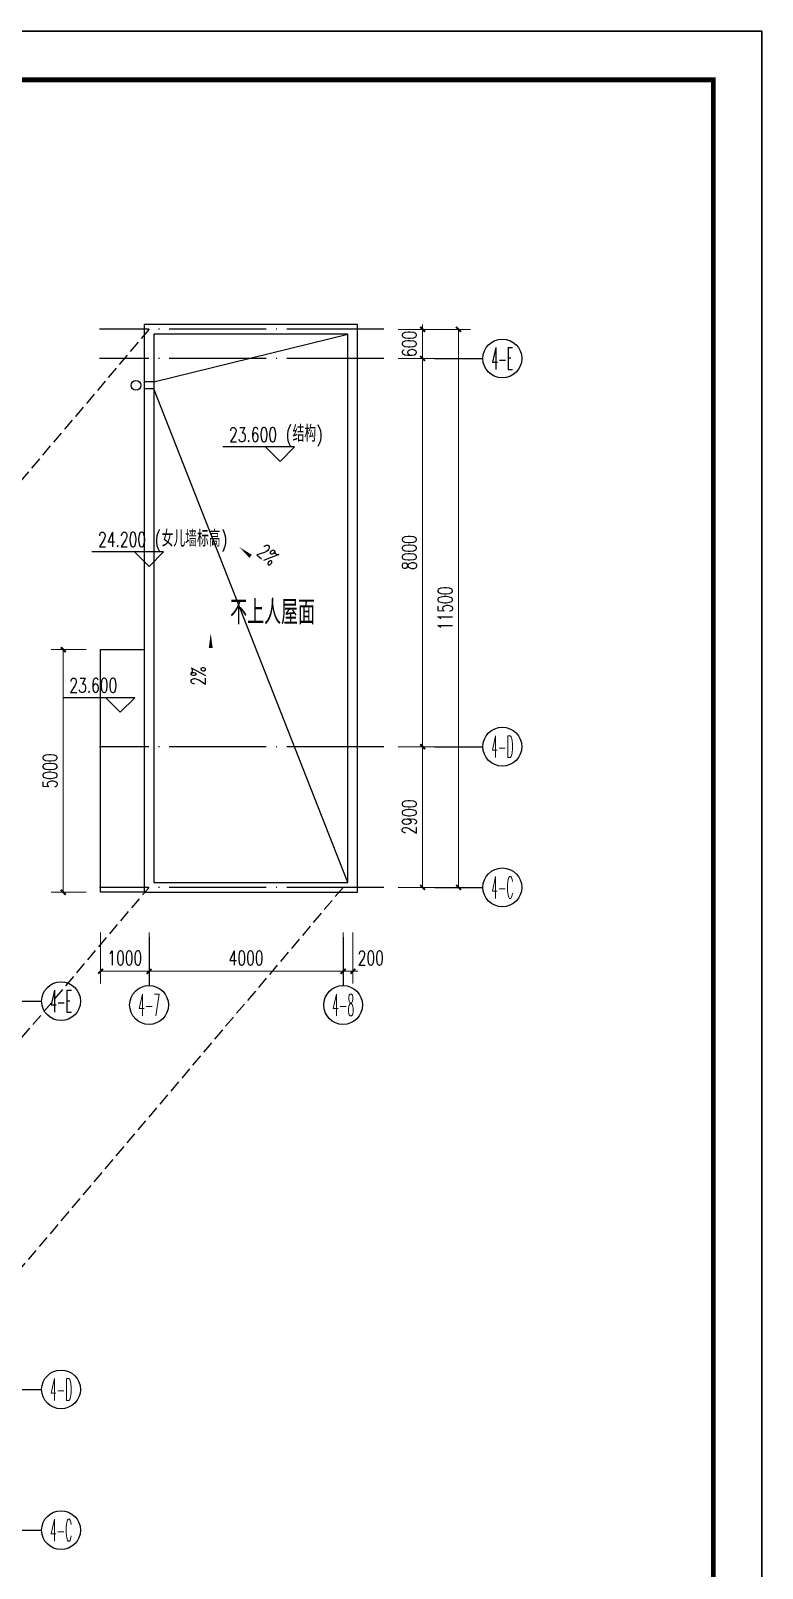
# Model space of a CAD drawing. Extents: x -124594 to 516503, y -3148 to 203159.
# Drawn here: x 408686 to 423765, y 27454 to 59137 of the extents above; entities that cross this region are included whole.
import ezdxf
from ezdxf.enums import TextEntityAlignment as Align

# ---------------------------------------------------------------- set-up
doc = ezdxf.new("R2010")
doc.units = 0
doc.header["$LTSCALE"] = 1000
doc.header["$MEASUREMENT"] = 0
doc.linetypes.add('DASH', pattern=[0.35, 0.25, -0.1])
doc.linetypes.add('DOTE', pattern=[2.42, 2, -0.2, 0.02, -0.2])
for name, color, linetype in [('AXIS', 3, 'Continuous'), ('AXIS_TEXT', 7, 'Continuous'), ('DIM_SYMB', 3, 'Continuous'), ('J-ANNO-标高标注', 144, 'Continuous'), ('J-AXIS-轴线', 1, 'DOTE'), ('J-FLOR-屋顶', 140, 'Continuous'), ('PUB_DIM', 3, 'Continuous'), ('PUB_TEXT', 7, 'Continuous'), ('PUB_TITLE', 4, 'Continuous'), ('TWT_TITLE', 7, 'Continuous'), ('VPIPE-雨水', 4, 'Continuous'), ('分水线', 4, 'Continuous'), ('图签目录', 255, 'Continuous'), ('打印框线', 7, 'Continuous'), ('标准打印框线2025-06-19-05-44', 7, 'Continuous')]:
    doc.layers.add(name, color=color, linetype=linetype)
doc.layers.add('建筑底图', color=8, linetype='Continuous', lineweight=5)
doc.styles.add('_TCH_AXIS', font='COMPLEX', dxfattribs={"bigfont": 'GBCBIG'})
doc.styles.add('_TCH_DIM', font='SIMPLEX', dxfattribs={"bigfont": 'GBCBIG'})
doc.styles.add('_TCH_DIM_T3', font='SIMPLEX', dxfattribs={"width": 0.705882, "bigfont": 'GBCBIG'})
doc.styles.add('COMPLEX', font='COMPLEX')
doc.styles.add('HZ', font='simplex.shx', dxfattribs={"width": 0.7, "bigfont": 'hztxt.shx'})
doc.styles.get("Standard").update_dxf_attribs({"font": 'gbenor.shx', "bigfont": 'gbcbig.shx'})
doc.styles.add('宋体', font='宋体.ttf')
doc.dimstyles.new('_TCH_ARCH&&100', dxfattribs={"dimtxt": 297.5, "dimasz": 100, "dimexe": 250, "dimexo": 300, "dimgap": 126.25, "dimtad": 1, "dimdec": 0, "dimzin": 0, "dimdsep": 46, "dimtxsty": '_TCH_DIM_T3', "dimblk": 'ARCHTICK', "dimcen": 0.09, "dimclrt": 7, "dimazin": 2, "dimtfac": 1, "dimtdec": 0, "dimtix": 1, "dimtmove": 2, "dimatfit": 3, "dimfxl": 1, "dimtolj": 1, "dimtzin": 0, "dimarcsym": 0})

# ---------------------------------------------------------------- blocks, each defined once
blk = doc.blocks.new('_ArchTick')
at = {"color": 0, "linetype": 'ByBlock', "const_width": 0.4}
blk.add_lwpolyline([(-0.5, -0.5), (0.5, 0.5)], dxfattribs=at)
blk = doc.blocks.new('*D281')
at = {"layer": 'Defpoints', "color": 0, "transparency": 16777216}
for p in [(415961, 121036), (416764, 121036), (415961, 118136)]:
    blk.add_point(p, dxfattribs=at)
at = {"layer": 'PUB_DIM', "color": 0, "lineweight": -2, "transparency": 16777216}
for p, q in [((416261, 121036), (417014, 121036)), ((416764, 118136), (416764, 121036)), ((416261, 118136), (417014, 118136))]:
    blk.add_line(p, q, dxfattribs=at)
at = {"layer": 'PUB_DIM', "color": 0, "lineweight": -2, "transparency": 16777216, "xscale": 100, "yscale": 100, "zscale": 100}
for p, rotation in [((416764, 121036), 90), ((416764, 118136), 270)]:
    blk.add_blockref('_ArchTick', p, dxfattribs=dict(at, rotation=rotation))
at = {"layer": 'PUB_DIM', "color": 7, "transparency": 16777216, "insert": (416489, 119586), "char_height": 297.5, "attachment_point": 5, "rotation": 90, "style": '_TCH_DIM_T3'}
blk.add_mtext('\\A1;2900', dxfattribs=at)
blk = doc.blocks.new('*D282')
at = {"layer": 'Defpoints', "color": 0, "transparency": 16777216}
for p in [(415961, 129036), (416764, 129036), (415961, 121036)]:
    blk.add_point(p, dxfattribs=at)
at = {"layer": 'PUB_DIM', "color": 0, "lineweight": -2, "transparency": 16777216}
for p, q in [((416261, 129036), (417014, 129036)), ((416764, 121036), (416764, 129036)), ((416261, 121036), (417014, 121036))]:
    blk.add_line(p, q, dxfattribs=at)
at = {"layer": 'PUB_DIM', "color": 0, "lineweight": -2, "transparency": 16777216, "xscale": 100, "yscale": 100, "zscale": 100}
for p, rotation in [((416764, 129036), 90), ((416764, 121036), 270)]:
    blk.add_blockref('_ArchTick', p, dxfattribs=dict(at, rotation=rotation))
at = {"layer": 'PUB_DIM', "color": 7, "transparency": 16777216, "insert": (416489, 125036), "char_height": 297.5, "attachment_point": 5, "rotation": 90, "style": '_TCH_DIM_T3'}
blk.add_mtext('\\A1;8000', dxfattribs=at)
blk = doc.blocks.new('*D283')
at = {"layer": 'Defpoints', "color": 0, "transparency": 16777216}
for p in [(415961, 129636), (416764, 129636), (415961, 129036)]:
    blk.add_point(p, dxfattribs=at)
at = {"layer": 'PUB_DIM', "color": 0, "lineweight": -2, "transparency": 16777216}
for p, q in [((416261, 129636), (417014, 129636)), ((416764, 129636), (416764, 129736)), ((416764, 129036), (416764, 129636)), ((416261, 129036), (417014, 129036)), ((416764, 129036), (416764, 128936))]:
    blk.add_line(p, q, dxfattribs=at)
at = {"layer": 'PUB_DIM', "color": 0, "lineweight": -2, "transparency": 16777216, "xscale": 100, "yscale": 100, "zscale": 100}
for p, rotation in [((416764, 129636), 270), ((416764, 129036), 90)]:
    blk.add_blockref('_ArchTick', p, dxfattribs=dict(at, rotation=rotation))
at = {"layer": 'PUB_DIM', "color": 7, "transparency": 16777216, "insert": (416489, 129336), "char_height": 297.5, "attachment_point": 5, "rotation": 90, "style": '_TCH_DIM_T3'}
blk.add_mtext('\\A1;600', dxfattribs=at)
blk = doc.blocks.new('*D284')
at = {"layer": 'Defpoints', "color": 0, "transparency": 16777216}
for p in [(415961, 129636), (417503, 129636), (415961, 118136)]:
    blk.add_point(p, dxfattribs=at)
at = {"layer": 'PUB_DIM', "color": 0, "lineweight": -2, "transparency": 16777216}
for p, q in [((416261, 129636), (417753, 129636)), ((417503, 118136), (417503, 129636)), ((416261, 118136), (417753, 118136))]:
    blk.add_line(p, q, dxfattribs=at)
at = {"layer": 'PUB_DIM', "color": 0, "lineweight": -2, "transparency": 16777216, "xscale": 100, "yscale": 100, "zscale": 100}
for p, rotation in [((417503, 129636), 90), ((417503, 118136), 270)]:
    blk.add_blockref('_ArchTick', p, dxfattribs=dict(at, rotation=rotation))
at = {"layer": 'PUB_DIM', "color": 7, "transparency": 16777216, "insert": (417228, 123886), "char_height": 297.5, "attachment_point": 5, "rotation": 90, "style": '_TCH_DIM_T3'}
blk.add_mtext('\\A1;11500', dxfattribs=at)
blk = doc.blocks.new('*D285')
at = {"layer": 'Defpoints', "color": 0, "transparency": 16777216}
for p in [(415125, 117506), (415325, 117506), (415325, 116407)]:
    blk.add_point(p, dxfattribs=at)
at = {"layer": 'PUB_DIM', "color": 0, "lineweight": -2, "transparency": 16777216}
for p, q in [((415125, 117206), (415125, 116157)), ((415325, 117206), (415325, 116157)), ((415125, 116407), (415025, 116407)), ((415125, 116407), (415325, 116407)), ((415325, 116407), (415425, 116407))]:
    blk.add_line(p, q, dxfattribs=at)
at = {"layer": 'PUB_DIM', "color": 0, "lineweight": -2, "transparency": 16777216, "xscale": 100, "yscale": 100, "zscale": 100}
blk.add_blockref('_ArchTick', (415125, 116407), dxfattribs=at)
at = {"layer": 'PUB_DIM', "color": 0, "lineweight": -2, "transparency": 16777216, "xscale": 100, "yscale": 100, "zscale": 100, "rotation": 180}
blk.add_blockref('_ArchTick', (415325, 116407), dxfattribs=at)
at = {"layer": 'PUB_DIM', "color": 7, "transparency": 16777216, "insert": (415695, 116682), "char_height": 297.5, "attachment_point": 5, "style": '_TCH_DIM_T3'}
blk.add_mtext('\\A1;200', dxfattribs=at)
blk = doc.blocks.new('*D286')
at = {"layer": 'Defpoints', "color": 0, "transparency": 16777216}
for p in [(411125, 117506), (415125, 117506), (415125, 116407)]:
    blk.add_point(p, dxfattribs=at)
at = {"layer": 'PUB_DIM', "color": 0, "lineweight": -2, "transparency": 16777216}
for p, q in [((411125, 117206), (411125, 116157)), ((415125, 117206), (415125, 116157)), ((411125, 116407), (415125, 116407))]:
    blk.add_line(p, q, dxfattribs=at)
at = {"layer": 'PUB_DIM', "color": 0, "lineweight": -2, "transparency": 16777216, "xscale": 100, "yscale": 100, "zscale": 100, "rotation": 180}
blk.add_blockref('_ArchTick', (411125, 116407), dxfattribs=at)
at = {"layer": 'PUB_DIM', "color": 0, "lineweight": -2, "transparency": 16777216, "xscale": 100, "yscale": 100, "zscale": 100}
blk.add_blockref('_ArchTick', (415125, 116407), dxfattribs=at)
at = {"layer": 'PUB_DIM', "color": 7, "transparency": 16777216, "insert": (413125, 116682), "char_height": 297.5, "attachment_point": 5, "style": '_TCH_DIM_T3'}
blk.add_mtext('\\A1;4000', dxfattribs=at)
blk = doc.blocks.new('*D287')
at = {"layer": 'Defpoints', "color": 0, "transparency": 16777216}
for p in [(410125, 117506), (411125, 117506), (411125, 116407)]:
    blk.add_point(p, dxfattribs=at)
at = {"layer": 'PUB_DIM', "color": 0, "lineweight": -2, "transparency": 16777216}
for p, q in [((410125, 117206), (410125, 116157)), ((411125, 117206), (411125, 116157)), ((410125, 116407), (411125, 116407))]:
    blk.add_line(p, q, dxfattribs=at)
at = {"layer": 'PUB_DIM', "color": 0, "lineweight": -2, "transparency": 16777216, "xscale": 100, "yscale": 100, "zscale": 100, "rotation": 180}
blk.add_blockref('_ArchTick', (410125, 116407), dxfattribs=at)
at = {"layer": 'PUB_DIM', "color": 0, "lineweight": -2, "transparency": 16777216, "xscale": 100, "yscale": 100, "zscale": 100}
blk.add_blockref('_ArchTick', (411125, 116407), dxfattribs=at)
at = {"layer": 'PUB_DIM', "color": 7, "transparency": 16777216, "insert": (410625, 116682), "char_height": 297.5, "attachment_point": 5, "style": '_TCH_DIM_T3'}
blk.add_mtext('\\A1;1000', dxfattribs=at)
blk = doc.blocks.new('*D288')
at = {"layer": 'Defpoints', "color": 0, "transparency": 16777216}
for p in [(409356, 123036), (410125, 123036), (410125, 118036)]:
    blk.add_point(p, dxfattribs=at)
at = {"layer": 'PUB_DIM', "color": 0, "lineweight": -2, "transparency": 16777216}
for p, q in [((409825, 123036), (409106, 123036)), ((409356, 118036), (409356, 123036)), ((409825, 118036), (409106, 118036))]:
    blk.add_line(p, q, dxfattribs=at)
at = {"layer": 'PUB_DIM', "color": 0, "lineweight": -2, "transparency": 16777216, "xscale": 100, "yscale": 100, "zscale": 100}
for p, rotation in [((409356, 123036), 90), ((409356, 118036), 270)]:
    blk.add_blockref('_ArchTick', p, dxfattribs=dict(at, rotation=rotation))
at = {"layer": 'PUB_DIM', "color": 7, "transparency": 16777216, "insert": (409081, 120536), "char_height": 297.5, "attachment_point": 5, "rotation": 90, "style": '_TCH_DIM_T3'}
blk.add_mtext('\\A1;5000', dxfattribs=at)
blk = doc.blocks.new('_AXISO')
blk.add_circle((0, 0), 0.5)
at = {"layer": 'AXIS_TEXT', "style": 'COMPLEX', "width": 1.041667}
blk.add_attdef('A', text='', height=0.56, dxfattribs=at).set_placement((-0.25, -0.28), (0.25, -0.28), align=Align.FIT)
blk = doc.blocks.new('ztwj06_202506190545')
at = {"layer": 'TWT_TITLE', "const_width": 80}
blk.add_lwpolyline([(83100, 1000), (83100, 58400)], dxfattribs=at)
at = {"layer": '图签目录', "lineweight": 30, "width": 0.8, "flags": 104}
for tag, p in [('建设单位', (59500, 2466)), ('工程名称', (67500, 2492)), ('图纸名称', (75500, 2500))]:
    blk.add_attdef(tag, text='', height=300, dxfattribs=at).set_placement(p, align=Align.MIDDLE_CENTER)
at = {"layer": '图签目录', "style": '宋体', "width": 0.8}
for tag, p in [('图纸编号', (81808, 2513)), ('图纸时间', (73625, 1528)), ('设计号', (77500, 1500))]:
    blk.add_attdef(tag, text='', height=300, dxfattribs=at).set_placement(p, align=Align.MIDDLE)
for tag, p in [('65', (79497, 1364)), ('3', (81797, 1347))]:
    blk.add_attdef(tag, text='', height=300, dxfattribs=at).set_placement(p, align=Align.CENTER)
blk = doc.blocks.new('HERSFA')
at = {"layer": 'AXIS', "color": 8}
for p, q in [((417007, 129036.1), (418007, 129036.1)), ((417007, 121036.1), (418007, 121036.1)), ((417007, 118136.1), (418007, 118136.1)), ((411124.8, 117112.8), (411124.8, 116112.8)), ((415124.8, 117112.8), (415124.8, 116112.8)), ((404910.8, 115790.8), (408910.8, 115790.8)), ((404910.8, 107790.8), (408910.8, 107790.8)), ((404910.8, 104890.8), (408910.8, 104890.8))]:
    blk.add_line(p, q, dxfattribs=at)
at = {"layer": 'DIM_SYMB', "color": 8}
for points in [[(413821.6, 124455.6, 0, 0, 0), (412986.8, 125149.4, 0, 80, 0), (413217.5, 124957.7, 0, 0, 0)], [(412395.6, 121598.3, 0, 0, 0), (412395.6, 123371.4, 0, 80, 0), (412395.6, 123071.4, 0, 0, 0)]]:
    blk.add_lwpolyline(points, format="xyseb", dxfattribs=at)
at = {"layer": 'J-ANNO-标高标注', "color": 8}
for p, q in [((414125.1, 127212.8), (412647.1, 127212.8)), ((413825.1, 126912.8), (413525.1, 127212.8)), ((413825.1, 126912.8), (414125.1, 127212.8)), ((411424.8, 125051.6), (409946.8, 125051.6)), ((411124.8, 124751.6), (410824.8, 125051.6)), ((411124.8, 124751.6), (411424.8, 125051.6)), ((410832.3, 122044.7), (409354.3, 122044.7)), ((410532.3, 121744.7), (410232.3, 122044.7)), ((410532.3, 121744.7), (410832.3, 122044.7))]:
    blk.add_line(p, q, dxfattribs=at)
at = {"layer": 'J-AXIS-轴线', "color": 8, "linetype": 'DASH'}
for points in [[(411124.8, 129636.1), (399910.8, 116390.8)], [(399910.8, 104890.8), (411124.8, 118136.1)], [(415124.8, 118136.1), (403910.8, 104890.8)]]:
    blk.add_lwpolyline(points, dxfattribs=at)
at = {"layer": 'J-AXIS-轴线', "color": 8}
for points in [[(415961.4, 129636.1), (410104.7, 129636.1)], [(415961.4, 129036.1), (410104.7, 129036.1)], [(415961.4, 121036.1), (410104.7, 121036.1)], [(415961.4, 118136.1), (410104.7, 118136.1)]]:
    blk.add_lwpolyline(points, dxfattribs=at)
at = {"layer": 'J-FLOR-屋顶', "color": 8}
for points in [[(415424.8, 129736.1), (411024.8, 129736.1), (411024.8, 118036.1), (415424.8, 118036.1)], [(415224.8, 129536.1), (411224.8, 129536.1), (411224.8, 118236.1), (415224.8, 118236.1)]]:
    blk.add_lwpolyline(points, close=True, dxfattribs=at)
blk.add_lwpolyline([(411024.8, 118036.1), (410124.8, 118036.1), (410124.8, 121036.1), (410124.8, 123036.1), (411024.8, 123036.1)], dxfattribs=at)
at = {"layer": 'VPIPE-雨水', "color": 8, "linetype": 'DASH'}
for p, q in [((411224.8, 128552.1), (411024.8, 128552.1)), ((411224.8, 128412.1), (411024.8, 128412.1))]:
    blk.add_line(p, q, dxfattribs=at)
at = {"layer": 'VPIPE-雨水', "color": 8}
blk.add_circle((410854.8, 128482.1), 100, dxfattribs=at)
at = {"layer": '分水线', "color": 8}
for points in [[(411224.8, 128552.1), (415224.8, 129536.1)], [(415224.8, 118236.1), (411224.8, 128412.1)]]:
    blk.add_lwpolyline(points, dxfattribs=at)
at = {"layer": 'AXIS', "color": 8}
ref = blk.add_blockref('_AXISO', (418407, 129036.1), dxfattribs=dict(at, xscale=800, yscale=800, zscale=800))
ref.add_attrib('A', '4-E', dxfattribs={"layer": 'AXIS_TEXT', "color": 8, "height": 452.55, "style": '_TCH_AXIS', "width": 0.333333}).set_placement((418180.8, 128809.8), (418633.3, 128809.8), align=Align.FIT)
ref = blk.add_blockref('_AXISO', (418407, 121036.1), dxfattribs=dict(at, xscale=800, yscale=800, zscale=800))
ref.add_attrib('A', '4-D', dxfattribs={"layer": 'AXIS_TEXT', "color": 8, "height": 452.55, "style": '_TCH_AXIS', "width": 0.328125}).set_placement((418180.8, 120809.8), (418633.3, 120809.8), align=Align.FIT)
ref = blk.add_blockref('_AXISO', (418407, 118136.1), dxfattribs=dict(at, xscale=800, yscale=800, zscale=800))
ref.add_attrib('A', '4-C', dxfattribs={"layer": 'AXIS_TEXT', "color": 8, "height": 452.55, "style": '_TCH_AXIS', "width": 0.33871}).set_placement((418180.8, 117909.8), (418633.3, 117909.8), align=Align.FIT)
ref = blk.add_blockref('_AXISO', (409310.8, 115790.8), dxfattribs=dict(at, xscale=800, yscale=800, zscale=800))
ref.add_attrib('A', '4-E', dxfattribs={"layer": 'AXIS_TEXT', "color": 8, "height": 452.55, "style": '_TCH_AXIS', "width": 0.333333}).set_placement((409084.6, 115564.5), (409537.1, 115564.5), align=Align.FIT)
ref = blk.add_blockref('_AXISO', (411124.8, 115712.8), dxfattribs=dict(at, xscale=800, yscale=800, zscale=800))
ref.add_attrib('A', '4-7', dxfattribs={"layer": 'AXIS_TEXT', "color": 8, "height": 452.55, "style": '_TCH_AXIS', "width": 0.344262}).set_placement((410898.6, 115486.6), (411351.1, 115486.6), align=Align.FIT)
ref = blk.add_blockref('_AXISO', (415124.8, 115712.8), dxfattribs=dict(at, xscale=800, yscale=800, zscale=800))
ref.add_attrib('A', '4-8', dxfattribs={"layer": 'AXIS_TEXT', "color": 8, "height": 452.55, "style": '_TCH_AXIS', "width": 0.344262}).set_placement((414898.6, 115486.6), (415351.1, 115486.6), align=Align.FIT)
ref = blk.add_blockref('_AXISO', (409310.8, 107790.8), dxfattribs=dict(at, xscale=800, yscale=800, zscale=800))
ref.add_attrib('A', '4-D', dxfattribs={"layer": 'AXIS_TEXT', "color": 8, "height": 452.55, "style": '_TCH_AXIS', "width": 0.328125}).set_placement((409084.6, 107564.5), (409537.1, 107564.5), align=Align.FIT)
ref = blk.add_blockref('_AXISO', (409310.8, 104890.8), dxfattribs=dict(at, xscale=800, yscale=800, zscale=800))
ref.add_attrib('A', '4-C', dxfattribs={"layer": 'AXIS_TEXT', "color": 8, "height": 452.55, "style": '_TCH_AXIS', "width": 0.33871}).set_placement((409084.6, 104664.5), (409537.1, 104664.5), align=Align.FIT)
at = {"layer": 'DIM_SYMB', "color": 7, "style": '_TCH_DIM', "width": 0.705882}
for rotation, p in [(320.26832, (413325.2, 125004.7)), (90, (412290.6, 122294.8))]:
    blk.add_text('2%%%', height=297.5, rotation=rotation, dxfattribs=at).set_placement(p)
at = {"layer": 'J-ANNO-标高标注', "color": 7, "style": '_TCH_DIM', "width": 0.705882}
for s, p in [('23.600', (412773.1, 127317.8)), ('24.200', (410072.8, 125156.6)), ('23.600', (409480.3, 122149.7))]:
    blk.add_text(s, height=297.5, dxfattribs=at).set_placement(p)
at = {"layer": 'PUB_TEXT', "color": 8, "style": '_TCH_DIM'}
for s, p in [('结构', (414083.1, 127317.8)), ('女儿墙标高', (411382.8, 125156.6))]:
    blk.add_text(s, height=337.59, dxfattribs=at).set_placement(p)
at = {"layer": 'PUB_TEXT', "color": 8}
for s, height, style, width, p in [('(', 297.5, '_TCH_DIM', 0.705882, (413943.1, 127317.8)), (')', 297.5, '_TCH_DIM', 0.705882, (414574.6, 127317.8)), ('(', 297.5, '_TCH_DIM', 0.705882, (411242.8, 125156.6)), (')', 297.5, '_TCH_DIM', 0.705882, (412611.6, 125156.6)), ('不上人屋面', 500, 'HZ', 0.7, (412795.8, 123555.5))]:
    blk.add_text(s, height=height, dxfattribs=dict(at, style=style, width=width)).set_placement(p)
at = {"layer": 'PUB_DIM', "color": 8}
for p1, p2, distance, picture, middle in [((415961.4, 129036.1), (415961.4, 129636.1), -802.2, '*D283', (416488.7, 129336.1)), ((415961.4, 118136.1), (415961.4, 129636.1), -1541.2, '*D284', (417227.6, 123886.1)), ((415961.4, 121036.1), (415961.4, 129036.1), -802.2, '*D282', (416488.7, 125036.1)), ((410124.8, 118036.1), (410124.8, 123036.1), 769.2, '*D288', (409080.6, 120536.1)), ((415961.4, 118136.1), (415961.4, 121036.1), -802.2, '*D281', (416488.7, 119586.1)), ((410124.8, 117506.2), (411124.8, 117506.2), -1098.8, '*D287', (410624.8, 116682.3)), ((411124.8, 117506.2), (415124.8, 117506.2), -1098.8, '*D286', (413124.8, 116682.3))]:
    dim = blk.add_aligned_dim(p1=p1, p2=p2, distance=distance, dimstyle='_TCH_ARCH&&100', dxfattribs=at)
    dim.commit()
    dim.dimension.update_dxf_attribs({"geometry": picture, "text_midpoint": middle})
dim = blk.add_linear_dim(base=(415324.8, 116407.3), p1=(415124.8, 117506.2), p2=(415324.8, 117506.2), angle=0, dimstyle='_TCH_ARCH&&100', dxfattribs=at)
dim.commit()
dim.dimension.update_dxf_attribs({"geometry": '*D285', "text_midpoint": (415694.8, 116682.3), "dimtype": 161})

msp = doc.modelspace()

# ---------------------------------------------------------------- linework, layer by layer
at = {"layer": 'PUB_TITLE'}
msp.add_lwpolyline([(339655, -273), (423755, -273), (423755, 59127), (339655, 59127)], close=True, dxfattribs=at)
at = {"layer": 'PUB_TITLE', "const_width": 100}
msp.add_lwpolyline([(342155, 727), (422755, 727), (422755, 58127), (342155, 58127)], close=True, dxfattribs=at)
at = {"layer": '打印框线'}
msp.add_lwpolyline([(339655, -273), (339655, 59127), (423755, 59127), (423755, -273)], close=True, dxfattribs=at)
at = {"layer": '标准打印框线2025-06-19-05-44', "const_width": 20}
msp.add_lwpolyline([(339655, -273), (423755, -273), (423755, 59127), (339655, 59127)], close=True, dxfattribs=at)

# ---------------------------------------------------------------- block references
at = {"layer": '建筑底图'}
msp.add_blockref('HERSFA', (0, -76652), dxfattribs=at)
at = {"layer": '打印框线'}
msp.add_blockref('ztwj06_202506190545', (339655, -273), dxfattribs=at)

doc.saveas('drawing.dxf')
